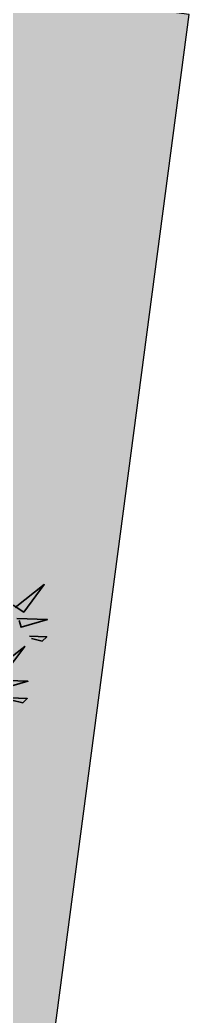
# Model space of a CAD drawing. Header units: millimetres. Extents: x -179928 to 528275, y -469666 to 511935.
# Drawn here: x 113619 to 113780, y 96459 to 97408 of the extents above; entities that cross this region are included whole.
import ezdxf

# ---------------------------------------------------------------- set-up
doc = ezdxf.new("R2010")
doc.units = ezdxf.units.MM
doc.layers.add('ad-Elevation 10', color=8, linetype='Continuous')
doc.layers.add('ad-Landscape', color=94, linetype='Continuous', lineweight=35)

# ---------------------------------------------------------------- blocks, each defined once
blk = doc.blocks.new('bamboo')
at = {"layer": 'ad-Landscape'}
for points in [[(330.7, -1260.4), (350.5, -1301.9), (241.6, -1362.8), (337.8, -1269)], [(98.6, -1301.3), (118.4, -1342.9), (9.5, -1403.7), (105.7, -1309.9)], [(376.4, -1280.6), (365.9, -1390.7), (406.3, -1299.4), (383.5, -1289.3)], [(144.3, -1321.5), (133.8, -1431.6), (174.2, -1340.3), (151.4, -1330.2)], [(434.8, -1333.9), (428.8, -1396.8), (446, -1382.6), (441.9, -1342.5)], [(202.7, -1374.8), (196.7, -1437.7), (213.9, -1423.5), (209.8, -1383.4)]]:
    blk.add_lwpolyline(points, dxfattribs=at)
blk = doc.blocks.new('1625_East Villa')
at = {"transparency": 33554559}
h = blk.add_hatch(color=256, dxfattribs=at)
h.dxf.hatch_style = 1
h.set_gradient(color1=(153, 204, 0), color2=(63, 127, 0), tint=1, name='INVSPHERICAL')
h.paths.add_polyline_path([(12120, 4745), (14550, 4745), (14550, 8645), (12120, 8645)])
h = blk.add_hatch(dxfattribs=at)
h.set_pattern_fill('GRASS', color=74)
h.set_pattern_definition([(90, (-1084315.541, 674820.024), (-17.96051224, 17.96051224), [4.7625, -31.1585245]), (45, (-1084315.54, 674820.024), (-17.96051224, 17.96051224), [4.7625, -20.6375]), (135, (-1084315.54, 674820.024), (-17.96051224, -17.96051224), [4.7625, -20.6375])])
h.paths.add_polyline_path([(12120, 4745), (14550, 4745), (14550, 8645), (12120, 8645)])
at = {"layer": 'ad-Elevation 10'}
blk.add_lwpolyline([(12120, 4745), (14550, 4745), (14550, 8645), (12120, 8645)], close=True, dxfattribs=at)
at = {"layer": 'ad-Landscape', "linetype": 'Continuous', "xscale": -0.2620739326953544, "yscale": 0.2620739326953544, "zscale": 0.2620739326953535, "rotation": 89.99999999999993}
blk.add_blockref('bamboo', (14116.59, 8090.77), dxfattribs=at)
blk = doc.blocks.new("All Plot's Villa Plans")
at = {"ltscale": 5, "rotation": 352.4703876422526}
blk.add_blockref('1625_East Villa', (98223.07, 90749.46), dxfattribs=at)

msp = doc.modelspace()

# ---------------------------------------------------------------- block references
at = {"ltscale": 5}
msp.add_blockref("All Plot's Villa Plans", (0, 0), dxfattribs=at)

doc.saveas('drawing.dxf')
